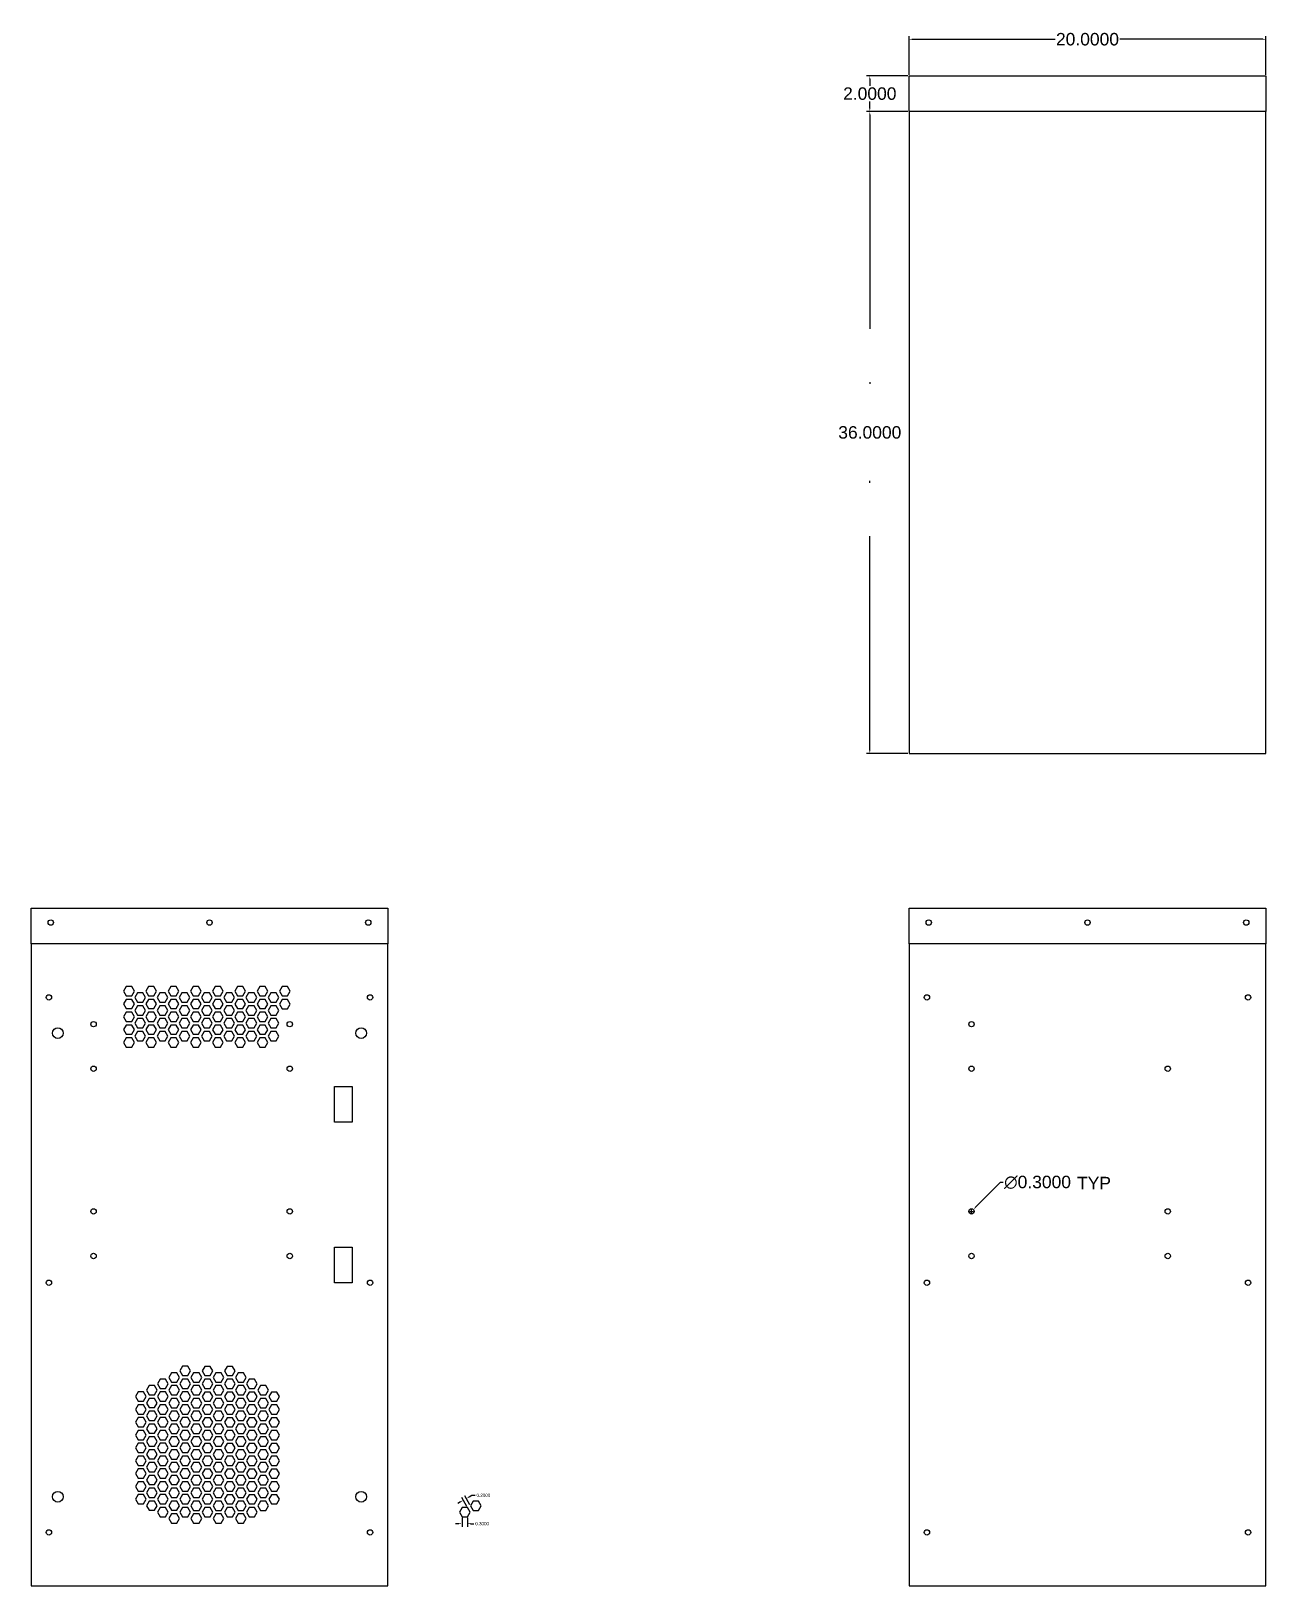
# Model space of a CAD drawing. Header units: millimetres. Extents: x 6 to 140, y 5 to 92.
# Drawn here: x 5.7 to 74.9, y 5.1 to 92.3 of the extents above; entities that cross this region are included whole.
import ezdxf

# ---------------------------------------------------------------- set-up
doc = ezdxf.new("R2010")
doc.units = ezdxf.units.MM
doc.header["$MEASUREMENT"] = 0
doc.linetypes.add('ACAD_ISO10W100', pattern=[18, 12, -3, 0, -3])
doc.layers.add('dim', color=3, linetype='ACAD_ISO10W100')
doc.layers.add('schita', color=2, linetype='Continuous')
doc.styles.get("Standard").update_dxf_attribs({"font": 'arial.ttf'})
doc.dimstyles.get("Standard").update_dxf_attribs({"dimtxt": 0.18, "dimasz": 0.18, "dimexe": 0.18, "dimexo": 0.0625, "dimgap": 0.09, "dimtad": 0, "dimtih": 1, "dimtoh": 1, "dimdec": 4, "dimzin": 0, "dimdsep": 46, "dimtxsty": 'Standard', "dimcen": 0.09, "dimadec": 0, "dimazin": 0, "dimtfac": 1, "dimtdec": 4, "dimtofl": 0, "dimtmove": 0, "dimatfit": 3, "dimfxl": 1, "dimtolj": 1, "dimtzin": 0, "dimarcsym": 0})

# ---------------------------------------------------------------- blocks, each defined once
blk = doc.blocks.new('*D1')
at = {"layer": 'Defpoints', "color": 0, "transparency": 16777216}
for p in [(29.889, 8.979), (30.189, 8.979), (30.189, 8.595)]:
    blk.add_point(p, dxfattribs=at)
at = {"layer": 'dim', "color": 0, "lineweight": -2, "transparency": 16777216}
for p, q in [((29.889, 8.917), (29.889, 8.415)), ((30.189, 8.917), (30.189, 8.415)), ((29.709, 8.595), (29.529, 8.595)), ((30.369, 8.595), (30.549, 8.595))]:
    blk.add_line(p, q, dxfattribs=at)
at = {"layer": 'dim', "color": 0, "transparency": 16777216}
for points in [[(29.709, 8.625), (29.709, 8.565), (29.889, 8.595)], [(30.369, 8.625), (30.369, 8.565), (30.189, 8.595)]]:
    blk.add_solid(points, dxfattribs=at)
at = {"layer": 'dim', "color": 0, "transparency": 16777216, "insert": (31.013, 8.595), "char_height": 0.18, "attachment_point": 5}
blk.add_mtext('\\A1;0.3000', dxfattribs=at)
blk = doc.blocks.new('*D2')
at = {"layer": 'Defpoints', "color": 0, "transparency": 16777216}
for p in [(30.129, 10.005), (30.363, 9.598), (30.189, 9.499)]:
    blk.add_point(p, dxfattribs=at)
at = {"layer": 'dim', "color": 0, "lineweight": -2, "transparency": 16777216}
for p, q in [((29.8, 9.816), (29.644, 9.727)), ((30.158, 9.553), (29.866, 10.062)), ((30.332, 9.653), (30.04, 10.161)), ((30.286, 10.095), (30.442, 10.184)), ((30.442, 10.184), (30.622, 10.184))]:
    blk.add_line(p, q, dxfattribs=at)
at = {"layer": 'dim', "color": 0, "transparency": 16777216}
for points in [[(29.785, 9.842), (29.815, 9.79), (29.956, 9.906)], [(30.271, 10.121), (30.3, 10.069), (30.129, 10.005)]]:
    blk.add_solid(points, dxfattribs=at)
at = {"layer": 'dim', "color": 0, "transparency": 16777216, "insert": (31.085, 10.184), "char_height": 0.18, "attachment_point": 5}
blk.add_mtext('\\A1;0.2000', dxfattribs=at)
blk = doc.blocks.new('*D3')
at = {"layer": 'Defpoints', "color": 0, "transparency": 16777216}
for p in [(54.945, 89.786), (52.742, 87.786), (54.945, 87.786)]:
    blk.add_point(p, dxfattribs=at)
at = {"layer": 'dim', "color": 0, "lineweight": -2, "transparency": 16777216}
for p, q in [((54.882, 89.786), (52.562, 89.786)), ((52.742, 89.606), (52.742, 89.233)), ((52.742, 87.966), (52.742, 88.338)), ((54.882, 87.786), (52.562, 87.786))]:
    blk.add_line(p, q, dxfattribs=at)
at = {"layer": 'dim', "color": 0, "transparency": 16777216}
for points in [[(52.712, 89.606), (52.772, 89.606), (52.742, 89.786)], [(52.712, 87.966), (52.772, 87.966), (52.742, 87.786)]]:
    blk.add_solid(points, dxfattribs=at)
at = {"layer": 'dim', "color": 0, "transparency": 16777216, "insert": (52.742, 88.786), "char_height": 0.7, "attachment_point": 5}
blk.add_mtext('\\A1;2.0000', dxfattribs=at)
blk = doc.blocks.new('*D4')
at = {"layer": 'Defpoints', "color": 0, "transparency": 16777216}
for p in [(54.945, 87.786), (52.742, 51.786), (54.945, 51.786)]:
    blk.add_point(p, dxfattribs=at)
at = {"layer": 'dim', "color": 0, "lineweight": -2, "transparency": 16777216}
for p, q in [((54.882, 87.786), (52.562, 87.786)), ((52.742, 87.606), (52.742, 70.233)), ((52.742, 51.966), (52.742, 69.338)), ((54.882, 51.786), (52.562, 51.786))]:
    blk.add_line(p, q, dxfattribs=at)
at = {"layer": 'dim', "color": 0, "transparency": 16777216}
for points in [[(52.712, 87.606), (52.772, 87.606), (52.742, 87.786)], [(52.712, 51.966), (52.772, 51.966), (52.742, 51.786)]]:
    blk.add_solid(points, dxfattribs=at)
at = {"layer": 'dim', "color": 0, "transparency": 16777216, "insert": (52.742, 69.786), "char_height": 0.7, "attachment_point": 5}
blk.add_mtext('\\A1;36.0000', dxfattribs=at)
blk = doc.blocks.new('*D5')
at = {"layer": 'Defpoints', "color": 0, "transparency": 16777216}
for p in [(74.945, 91.836), (54.945, 89.786), (74.945, 89.786)]:
    blk.add_point(p, dxfattribs=at)
at = {"layer": 'dim', "color": 0, "lineweight": -2, "transparency": 16777216}
for p, q in [((54.945, 89.848), (54.945, 92.016)), ((55.125, 91.836), (63.125, 91.836)), ((74.765, 91.836), (66.765, 91.836)), ((74.945, 89.848), (74.945, 92.016))]:
    blk.add_line(p, q, dxfattribs=at)
at = {"layer": 'dim', "color": 0, "transparency": 16777216}
for points in [[(55.125, 91.866), (55.125, 91.806), (54.945, 91.836)], [(74.765, 91.866), (74.765, 91.806), (74.945, 91.836)]]:
    blk.add_solid(points, dxfattribs=at)
at = {"layer": 'dim', "color": 0, "transparency": 16777216, "insert": (64.945, 91.836), "char_height": 0.7, "attachment_point": 5}
blk.add_mtext('\\A1;20.0000', dxfattribs=at)
blk = doc.blocks.new('*D6')
at = {"layer": 'Defpoints', "color": 0, "transparency": 16777216}
for p in [(58.55, 26.212), (58.34, 25.998)]:
    blk.add_point(p, dxfattribs=at)
at = {"layer": 'dim', "color": 0, "lineweight": -2, "transparency": 16777216}
for p, q in [((60.043, 27.735), (58.676, 26.341)), ((60.223, 27.735), (60.043, 27.735)), ((58.445, 26.015), (58.445, 26.195)), ((58.355, 26.105), (58.535, 26.105))]:
    blk.add_line(p, q, dxfattribs=at)
at = {"layer": 'dim', "color": 0, "transparency": 16777216}
blk.add_solid([(58.654, 26.362), (58.697, 26.32), (58.55, 26.212)], dxfattribs=at)
at = {"layer": 'dim', "color": 0, "transparency": 16777216, "insert": (62.146, 27.735), "char_height": 0.7, "attachment_point": 5}
blk.add_mtext('\\A1;∅0.3000', dxfattribs=at)

msp = doc.modelspace()

# ---------------------------------------------------------------- linework, layer by layer
at = {"layer": 'schita'}
for points in [[(54.94485, 87.78552), (54.94485, 89.78552), (74.94485, 89.78552), (74.94485, 87.78552)], [(54.94485, 51.78552), (74.94485, 51.78552), (74.94485, 87.78552), (54.94485, 87.78552)], [(5.73214, 41.10489), (5.73214, 43.10489), (25.73214, 43.10489), (25.73214, 41.10489)], [(54.94485, 41.10489), (54.94485, 43.10489), (74.94485, 43.10489), (74.94485, 41.10489)], [(5.73214, 5.10489), (25.73214, 5.10489), (25.73214, 41.10489), (5.73214, 41.10489)], [(54.94485, 5.10489), (74.94485, 5.10489), (74.94485, 41.10489), (54.94485, 41.10489)], [(11.06875, 38.19821), (11.36875, 38.19821), (11.51875, 38.45802), (11.36875, 38.71783), (11.06875, 38.71783), (10.91875, 38.45802)], [(12.31546, 38.19775), (12.61546, 38.19775), (12.76546, 38.45756), (12.61546, 38.71736), (12.31546, 38.71736), (12.16546, 38.45756)], [(13.56218, 38.19728), (13.86218, 38.19728), (14.01218, 38.45709), (13.86218, 38.7169), (13.56218, 38.7169), (13.41218, 38.45709)], [(14.80889, 38.19682), (15.10889, 38.19682), (15.25889, 38.45662), (15.10889, 38.71643), (14.80889, 38.71643), (14.65889, 38.45662)], [(16.0556, 38.19635), (16.3556, 38.19635), (16.5056, 38.45616), (16.3556, 38.71596), (16.0556, 38.71596), (15.9056, 38.45616)], [(17.30231, 38.19588), (17.60231, 38.19588), (17.75231, 38.45569), (17.60231, 38.7155), (17.30231, 38.7155), (17.15231, 38.45569)], [(18.54903, 38.19542), (18.84903, 38.19542), (18.99903, 38.45522), (18.84903, 38.71503), (18.54903, 38.71503), (18.39903, 38.45522)], [(19.79601, 38.19442), (20.09601, 38.19442), (20.24601, 38.45422), (20.09601, 38.71403), (19.79601, 38.71403), (19.64601, 38.45422)], [(11.06875, 37.4786), (11.36875, 37.4786), (11.51875, 37.73841), (11.36875, 37.99821), (11.06875, 37.99821), (10.91875, 37.73841)], [(11.69224, 37.83791), (11.99224, 37.83791), (12.14224, 38.09771), (11.99224, 38.35752), (11.69224, 38.35752), (11.54224, 38.09771)], [(11.69224, 37.11829), (11.99224, 37.11829), (12.14224, 37.3781), (11.99224, 37.63791), (11.69224, 37.63791), (11.54224, 37.3781)], [(12.31546, 37.47813), (12.61546, 37.47813), (12.76546, 37.73794), (12.61546, 37.99775), (12.31546, 37.99775), (12.16546, 37.73794)], [(12.93895, 37.83744), (13.23895, 37.83744), (13.38895, 38.09725), (13.23895, 38.35706), (12.93895, 38.35706), (12.78895, 38.09725)], [(12.93895, 37.11783), (13.23895, 37.11783), (13.38895, 37.37763), (13.23895, 37.63744), (12.93895, 37.63744), (12.78895, 37.37763)], [(13.56218, 37.47767), (13.86218, 37.47767), (14.01218, 37.73747), (13.86218, 37.99728), (13.56218, 37.99728), (13.41218, 37.73747)], [(14.18567, 37.83697), (14.48567, 37.83697), (14.63567, 38.09678), (14.48567, 38.35659), (14.18567, 38.35659), (14.03567, 38.09678)], [(14.18567, 37.11736), (14.48567, 37.11736), (14.63567, 37.37717), (14.48567, 37.63697), (14.18567, 37.63697), (14.03567, 37.37717)], [(14.80889, 37.4772), (15.10889, 37.4772), (15.25889, 37.73701), (15.10889, 37.99682), (14.80889, 37.99682), (14.65889, 37.73701)], [(15.43238, 37.83651), (15.73238, 37.83651), (15.88238, 38.09632), (15.73238, 38.35612), (15.43238, 38.35612), (15.28238, 38.09632)], [(15.43238, 37.11689), (15.73238, 37.11689), (15.88238, 37.3767), (15.73238, 37.63651), (15.43238, 37.63651), (15.28238, 37.3767)], [(16.0556, 37.47673), (16.3556, 37.47673), (16.5056, 37.73654), (16.3556, 37.99635), (16.0556, 37.99635), (15.9056, 37.73654)], [(16.67909, 37.83604), (16.97909, 37.83604), (17.12909, 38.09585), (16.97909, 38.35566), (16.67909, 38.35566), (16.52909, 38.09585)], [(16.67909, 37.11643), (16.97909, 37.11643), (17.12909, 37.37623), (16.97909, 37.63604), (16.67909, 37.63604), (16.52909, 37.37623)], [(17.30231, 37.47627), (17.60231, 37.47627), (17.75231, 37.73607), (17.60231, 37.99588), (17.30231, 37.99588), (17.15231, 37.73607)], [(17.9258, 37.83558), (18.2258, 37.83558), (18.3758, 38.09538), (18.2258, 38.35519), (17.9258, 38.35519), (17.7758, 38.09538)], [(17.9258, 37.11596), (18.2258, 37.11596), (18.3758, 37.37577), (18.2258, 37.63558), (17.9258, 37.63558), (17.7758, 37.37577)], [(18.54903, 37.4758), (18.84903, 37.4758), (18.99903, 37.73561), (18.84903, 37.99542), (18.54903, 37.99542), (18.39903, 37.73561)], [(19.17252, 37.83511), (19.47252, 37.83511), (19.62252, 38.09492), (19.47252, 38.35472), (19.17252, 38.35472), (19.02252, 38.09492)], [(19.17252, 37.11549), (19.47252, 37.11549), (19.62252, 37.3753), (19.47252, 37.63511), (19.17252, 37.63511), (19.02252, 37.3753)], [(19.79601, 37.4748), (20.09601, 37.4748), (20.24601, 37.73461), (20.09601, 37.99442), (19.79601, 37.99442), (19.64601, 37.73461)], [(11.06875, 36.75898), (11.36875, 36.75898), (11.51875, 37.01879), (11.36875, 37.2786), (11.06875, 37.2786), (10.91875, 37.01879)], [(11.69224, 36.39868), (11.99224, 36.39868), (12.14224, 36.65848), (11.99224, 36.91829), (11.69224, 36.91829), (11.54224, 36.65848)], [(12.31546, 36.75852), (12.61546, 36.75852), (12.76546, 37.01832), (12.61546, 37.27813), (12.31546, 37.27813), (12.16546, 37.01832)], [(12.93895, 36.39821), (13.23895, 36.39821), (13.38895, 36.65802), (13.23895, 36.91783), (12.93895, 36.91783), (12.78895, 36.65802)], [(13.56218, 36.75805), (13.86218, 36.75805), (14.01218, 37.01786), (13.86218, 37.27767), (13.56218, 37.27767), (13.41218, 37.01786)], [(14.18567, 36.39774), (14.48567, 36.39774), (14.63567, 36.65755), (14.48567, 36.91736), (14.18567, 36.91736), (14.03567, 36.65755)], [(14.80889, 36.75758), (15.10889, 36.75758), (15.25889, 37.01739), (15.10889, 37.2772), (14.80889, 37.2772), (14.65889, 37.01739)], [(15.43238, 36.39728), (15.73238, 36.39728), (15.88238, 36.65709), (15.73238, 36.91689), (15.43238, 36.91689), (15.28238, 36.65709)], [(16.0556, 36.75712), (16.3556, 36.75712), (16.5056, 37.01693), (16.3556, 37.27673), (16.0556, 37.27673), (15.9056, 37.01693)], [(16.67909, 36.39681), (16.97909, 36.39681), (17.12909, 36.65662), (16.97909, 36.91643), (16.67909, 36.91643), (16.52909, 36.65662)], [(17.30231, 36.75665), (17.60231, 36.75665), (17.75231, 37.01646), (17.60231, 37.27627), (17.30231, 37.27627), (17.15231, 37.01646)], [(17.9258, 36.39634), (18.2258, 36.39634), (18.3758, 36.65615), (18.2258, 36.91596), (17.9258, 36.91596), (17.7758, 36.65615)], [(18.54903, 36.75619), (18.84903, 36.75619), (18.99903, 37.01599), (18.84903, 37.2758), (18.54903, 37.2758), (18.39903, 37.01599)], [(19.17252, 36.39588), (19.47252, 36.39588), (19.62252, 36.65569), (19.47252, 36.91549), (19.17252, 36.91549), (19.02252, 36.65569)], [(11.06875, 36.03937), (11.36875, 36.03937), (11.51875, 36.29918), (11.36875, 36.55898), (11.06875, 36.55898), (10.91875, 36.29918)], [(11.06875, 35.31975), (11.36875, 35.31975), (11.51875, 35.57956), (11.36875, 35.83937), (11.06875, 35.83937), (10.91875, 35.57956)], [(11.69224, 35.67906), (11.99224, 35.67906), (12.14224, 35.93887), (11.99224, 36.19868), (11.69224, 36.19868), (11.54224, 35.93887)], [(12.31546, 36.0389), (12.61546, 36.0389), (12.76546, 36.29871), (12.61546, 36.55852), (12.31546, 36.55852), (12.16546, 36.29871)], [(12.31546, 35.31929), (12.61546, 35.31929), (12.76546, 35.57909), (12.61546, 35.8389), (12.31546, 35.8389), (12.16546, 35.57909)], [(12.93895, 35.67859), (13.23895, 35.67859), (13.38895, 35.9384), (13.23895, 36.19821), (12.93895, 36.19821), (12.78895, 35.9384)], [(13.56218, 36.03844), (13.86218, 36.03844), (14.01218, 36.29824), (13.86218, 36.55805), (13.56218, 36.55805), (13.41218, 36.29824)], [(13.56218, 35.31882), (13.86218, 35.31882), (14.01218, 35.57863), (13.86218, 35.83844), (13.56218, 35.83844), (13.41218, 35.57863)], [(14.18567, 35.67813), (14.48567, 35.67813), (14.63567, 35.93794), (14.48567, 36.19774), (14.18567, 36.19774), (14.03567, 35.93794)], [(14.80889, 36.03797), (15.10889, 36.03797), (15.25889, 36.29778), (15.10889, 36.55758), (14.80889, 36.55758), (14.65889, 36.29778)], [(14.80889, 35.31835), (15.10889, 35.31835), (15.25889, 35.57816), (15.10889, 35.83797), (14.80889, 35.83797), (14.65889, 35.57816)], [(15.43238, 35.67766), (15.73238, 35.67766), (15.88238, 35.93747), (15.73238, 36.19728), (15.43238, 36.19728), (15.28238, 35.93747)], [(16.0556, 36.0375), (16.3556, 36.0375), (16.5056, 36.29731), (16.3556, 36.55712), (16.0556, 36.55712), (15.9056, 36.29731)], [(16.0556, 35.31789), (16.3556, 35.31789), (16.5056, 35.5777), (16.3556, 35.8375), (16.0556, 35.8375), (15.9056, 35.5777)], [(16.67909, 35.6772), (16.97909, 35.6772), (17.12909, 35.937), (16.97909, 36.19681), (16.67909, 36.19681), (16.52909, 35.937)], [(17.30231, 36.03704), (17.60231, 36.03704), (17.75231, 36.29684), (17.60231, 36.55665), (17.30231, 36.55665), (17.15231, 36.29684)], [(17.30231, 35.31742), (17.60231, 35.31742), (17.75231, 35.57723), (17.60231, 35.83704), (17.30231, 35.83704), (17.15231, 35.57723)], [(17.9258, 35.67673), (18.2258, 35.67673), (18.3758, 35.93654), (18.2258, 36.19634), (17.9258, 36.19634), (17.7758, 35.93654)], [(18.54903, 36.03657), (18.84903, 36.03657), (18.99903, 36.29638), (18.84903, 36.55619), (18.54903, 36.55619), (18.39903, 36.29638)], [(18.54903, 35.31696), (18.84903, 35.31696), (18.99903, 35.57676), (18.84903, 35.83657), (18.54903, 35.83657), (18.39903, 35.57676)], [(19.17252, 35.67626), (19.47252, 35.67626), (19.62252, 35.93607), (19.47252, 36.19588), (19.17252, 36.19588), (19.02252, 35.93607)], [(23.73214, 33.10489), (23.73214, 31.10489), (22.73214, 31.10489), (22.73214, 33.10489)], [(23.73214, 24.10489), (23.73214, 22.10489), (22.73214, 22.10489), (22.73214, 24.10489)], [(12.97294, 16.17915), (13.27294, 16.17915), (13.42294, 16.43895), (13.27294, 16.69876), (12.97294, 16.69876), (12.82294, 16.43895)], [(13.59617, 16.53899), (13.89617, 16.53899), (14.04617, 16.79879), (13.89617, 17.0586), (13.59617, 17.0586), (13.44617, 16.79879)], [(14.21966, 16.89829), (14.51966, 16.89829), (14.66966, 17.1581), (14.51966, 17.41791), (14.21966, 17.41791), (14.06966, 17.1581)], [(14.21966, 16.17868), (14.51966, 16.17868), (14.66966, 16.43849), (14.51966, 16.69829), (14.21966, 16.69829), (14.06966, 16.43849)], [(14.84288, 16.53852), (15.14288, 16.53852), (15.29288, 16.79833), (15.14288, 17.05814), (14.84288, 17.05814), (14.69288, 16.79833)], [(15.46637, 16.89783), (15.76637, 16.89783), (15.91637, 17.15764), (15.76637, 17.41744), (15.46637, 17.41744), (15.31637, 17.15764)], [(15.46637, 16.17821), (15.76637, 16.17821), (15.91637, 16.43802), (15.76637, 16.69783), (15.46637, 16.69783), (15.31637, 16.43802)], [(16.08959, 16.53805), (16.38959, 16.53805), (16.53959, 16.79786), (16.38959, 17.05767), (16.08959, 17.05767), (15.93959, 16.79786)], [(16.71308, 16.89736), (17.01308, 16.89736), (17.16308, 17.15717), (17.01308, 17.41698), (16.71308, 17.41698), (16.56308, 17.15717)], [(16.71308, 16.17775), (17.01308, 16.17775), (17.16308, 16.43755), (17.01308, 16.69736), (16.71308, 16.69736), (16.56308, 16.43755)], [(17.3363, 16.53759), (17.6363, 16.53759), (17.7863, 16.7974), (17.6363, 17.0572), (17.3363, 17.0572), (17.1863, 16.7974)], [(17.95979, 16.17728), (18.25979, 16.17728), (18.40979, 16.43709), (18.25979, 16.6969), (17.95979, 16.6969), (17.80979, 16.43709)], [(11.72596, 15.46053), (12.02596, 15.46053), (12.17596, 15.72034), (12.02596, 15.98014), (11.72596, 15.98014), (11.57596, 15.72034)], [(12.34945, 15.81984), (12.64945, 15.81984), (12.79945, 16.07965), (12.64945, 16.33945), (12.34945, 16.33945), (12.19945, 16.07965)], [(12.97294, 15.45953), (13.27294, 15.45953), (13.42294, 15.71934), (13.27294, 15.97915), (12.97294, 15.97915), (12.82294, 15.71934)], [(13.59617, 15.81937), (13.89617, 15.81937), (14.04617, 16.07918), (13.89617, 16.33899), (13.59617, 16.33899), (13.44617, 16.07918)], [(14.21966, 15.45906), (14.51966, 15.45906), (14.66966, 15.71887), (14.51966, 15.97868), (14.21966, 15.97868), (14.06966, 15.71887)], [(14.84288, 15.81891), (15.14288, 15.81891), (15.29288, 16.07871), (15.14288, 16.33852), (14.84288, 16.33852), (14.69288, 16.07871)], [(15.46637, 15.4586), (15.76637, 15.4586), (15.91637, 15.71841), (15.76637, 15.97821), (15.46637, 15.97821), (15.31637, 15.71841)], [(16.08959, 15.81844), (16.38959, 15.81844), (16.53959, 16.07825), (16.38959, 16.33805), (16.08959, 16.33805), (15.93959, 16.07825)], [(16.71308, 15.45813), (17.01308, 15.45813), (17.16308, 15.71794), (17.01308, 15.97775), (16.71308, 15.97775), (16.56308, 15.71794)], [(17.3363, 15.81797), (17.6363, 15.81797), (17.7863, 16.07778), (17.6363, 16.33759), (17.3363, 16.33759), (17.1863, 16.07778)], [(17.95979, 15.45767), (18.25979, 15.45767), (18.40979, 15.71747), (18.25979, 15.97728), (17.95979, 15.97728), (17.80979, 15.71747)], [(18.58302, 15.81751), (18.88302, 15.81751), (19.03302, 16.07731), (18.88302, 16.33712), (18.58302, 16.33712), (18.43302, 16.07731)], [(19.20651, 15.4572), (19.50651, 15.4572), (19.65651, 15.71701), (19.50651, 15.97681), (19.20651, 15.97681), (19.05651, 15.71701)], [(11.72596, 14.74091), (12.02596, 14.74091), (12.17596, 15.00072), (12.02596, 15.26053), (11.72596, 15.26053), (11.57596, 15.00072)], [(12.34945, 15.10022), (12.64945, 15.10022), (12.79945, 15.36003), (12.64945, 15.61984), (12.34945, 15.61984), (12.19945, 15.36003)], [(12.34945, 14.38061), (12.64945, 14.38061), (12.79945, 14.64041), (12.64945, 14.90022), (12.34945, 14.90022), (12.19945, 14.64041)], [(12.97294, 14.73992), (13.27294, 14.73992), (13.42294, 14.99972), (13.27294, 15.25953), (12.97294, 15.25953), (12.82294, 14.99972)], [(13.59617, 15.09976), (13.89617, 15.09976), (14.04617, 15.35956), (13.89617, 15.61937), (13.59617, 15.61937), (13.44617, 15.35956)], [(13.59617, 14.38014), (13.89617, 14.38014), (14.04617, 14.63995), (13.89617, 14.89976), (13.59617, 14.89976), (13.44617, 14.63995)], [(14.21966, 14.73945), (14.51966, 14.73945), (14.66966, 14.99926), (14.51966, 15.25906), (14.21966, 15.25906), (14.06966, 14.99926)], [(14.84288, 15.09929), (15.14288, 15.09929), (15.29288, 15.3591), (15.14288, 15.61891), (14.84288, 15.61891), (14.69288, 15.3591)], [(14.84288, 14.37967), (15.14288, 14.37967), (15.29288, 14.63948), (15.14288, 14.89929), (14.84288, 14.89929), (14.69288, 14.63948)], [(15.46637, 14.73898), (15.76637, 14.73898), (15.91637, 14.99879), (15.76637, 15.2586), (15.46637, 15.2586), (15.31637, 14.99879)], [(16.08959, 15.09882), (16.38959, 15.09882), (16.53959, 15.35863), (16.38959, 15.61844), (16.08959, 15.61844), (15.93959, 15.35863)], [(16.08959, 14.37921), (16.38959, 14.37921), (16.53959, 14.63902), (16.38959, 14.89882), (16.08959, 14.89882), (15.93959, 14.63902)], [(16.71308, 14.73852), (17.01308, 14.73852), (17.16308, 14.99832), (17.01308, 15.25813), (16.71308, 15.25813), (16.56308, 14.99832)], [(17.3363, 15.09836), (17.6363, 15.09836), (17.7863, 15.35816), (17.6363, 15.61797), (17.3363, 15.61797), (17.1863, 15.35816)], [(17.3363, 14.37874), (17.6363, 14.37874), (17.7863, 14.63855), (17.6363, 14.89836), (17.3363, 14.89836), (17.1863, 14.63855)], [(17.95979, 14.73805), (18.25979, 14.73805), (18.40979, 14.99786), (18.25979, 15.25767), (17.95979, 15.25767), (17.80979, 14.99786)], [(18.58302, 15.09789), (18.88302, 15.09789), (19.03302, 15.3577), (18.88302, 15.61751), (18.58302, 15.61751), (18.43302, 15.3577)], [(18.58302, 14.37828), (18.88302, 14.37828), (19.03302, 14.63808), (18.88302, 14.89789), (18.58302, 14.89789), (18.43302, 14.63808)], [(19.20651, 14.73758), (19.50651, 14.73758), (19.65651, 14.99739), (19.50651, 15.2572), (19.20651, 15.2572), (19.05651, 14.99739)], [(11.72596, 14.0213), (12.02596, 14.0213), (12.17596, 14.28111), (12.02596, 14.54091), (11.72596, 14.54091), (11.57596, 14.28111)], [(12.34945, 13.66099), (12.64945, 13.66099), (12.79945, 13.9208), (12.64945, 14.18061), (12.34945, 14.18061), (12.19945, 13.9208)], [(12.97294, 14.0203), (13.27294, 14.0203), (13.42294, 14.28011), (13.27294, 14.53992), (12.97294, 14.53992), (12.82294, 14.28011)], [(13.59617, 13.66053), (13.89617, 13.66053), (14.04617, 13.92033), (13.89617, 14.18014), (13.59617, 14.18014), (13.44617, 13.92033)], [(14.21966, 14.01983), (14.51966, 14.01983), (14.66966, 14.27964), (14.51966, 14.53945), (14.21966, 14.53945), (14.06966, 14.27964)], [(14.84288, 13.66006), (15.14288, 13.66006), (15.29288, 13.91987), (15.14288, 14.17967), (14.84288, 14.17967), (14.69288, 13.91987)], [(15.46637, 14.01937), (15.76637, 14.01937), (15.91637, 14.27918), (15.76637, 14.53898), (15.46637, 14.53898), (15.31637, 14.27918)], [(16.08959, 13.65959), (16.38959, 13.65959), (16.53959, 13.9194), (16.38959, 14.17921), (16.08959, 14.17921), (15.93959, 13.9194)], [(16.71308, 14.0189), (17.01308, 14.0189), (17.16308, 14.27871), (17.01308, 14.53852), (16.71308, 14.53852), (16.56308, 14.27871)], [(17.3363, 13.65913), (17.6363, 13.65913), (17.7863, 13.91893), (17.6363, 14.17874), (17.3363, 14.17874), (17.1863, 13.91893)], [(17.95979, 14.01843), (18.25979, 14.01843), (18.40979, 14.27824), (18.25979, 14.53805), (17.95979, 14.53805), (17.80979, 14.27824)], [(18.58302, 13.65866), (18.88302, 13.65866), (19.03302, 13.91847), (18.88302, 14.17828), (18.58302, 14.17828), (18.43302, 13.91847)], [(19.20651, 14.01797), (19.50651, 14.01797), (19.65651, 14.27778), (19.50651, 14.53758), (19.20651, 14.53758), (19.05651, 14.27778)], [(11.72596, 13.30168), (12.02596, 13.30168), (12.17596, 13.56149), (12.02596, 13.8213), (11.72596, 13.8213), (11.57596, 13.56149)], [(11.72596, 12.58207), (12.02596, 12.58207), (12.17596, 12.84188), (12.02596, 13.10168), (11.72596, 13.10168), (11.57596, 12.84188)], [(12.34945, 12.94138), (12.64945, 12.94138), (12.79945, 13.20118), (12.64945, 13.46099), (12.34945, 13.46099), (12.19945, 13.20118)], [(12.97294, 13.30068), (13.27294, 13.30068), (13.42294, 13.56049), (13.27294, 13.8203), (12.97294, 13.8203), (12.82294, 13.56049)], [(12.97294, 12.58107), (13.27294, 12.58107), (13.42294, 12.84088), (13.27294, 13.10068), (12.97294, 13.10068), (12.82294, 12.84088)], [(13.59617, 12.94091), (13.89617, 12.94091), (14.04617, 13.20072), (13.89617, 13.46053), (13.59617, 13.46053), (13.44617, 13.20072)], [(14.21966, 13.30022), (14.51966, 13.30022), (14.66966, 13.56003), (14.51966, 13.81983), (14.21966, 13.81983), (14.06966, 13.56003)], [(14.21966, 12.5806), (14.51966, 12.5806), (14.66966, 12.84041), (14.51966, 13.10022), (14.21966, 13.10022), (14.06966, 12.84041)], [(14.84288, 12.94044), (15.14288, 12.94044), (15.29288, 13.20025), (15.14288, 13.46006), (14.84288, 13.46006), (14.69288, 13.20025)], [(15.46637, 13.29975), (15.76637, 13.29975), (15.91637, 13.55956), (15.76637, 13.81937), (15.46637, 13.81937), (15.31637, 13.55956)], [(15.46637, 12.58014), (15.76637, 12.58014), (15.91637, 12.83994), (15.76637, 13.09975), (15.46637, 13.09975), (15.31637, 12.83994)], [(16.08959, 12.93998), (16.38959, 12.93998), (16.53959, 13.19979), (16.38959, 13.45959), (16.08959, 13.45959), (15.93959, 13.19979)], [(16.71308, 13.29929), (17.01308, 13.29929), (17.16308, 13.55909), (17.01308, 13.8189), (16.71308, 13.8189), (16.56308, 13.55909)], [(16.71308, 12.57967), (17.01308, 12.57967), (17.16308, 12.83948), (17.01308, 13.09929), (16.71308, 13.09929), (16.56308, 12.83948)], [(17.3363, 12.93951), (17.6363, 12.93951), (17.7863, 13.19932), (17.6363, 13.45913), (17.3363, 13.45913), (17.1863, 13.19932)], [(17.95979, 13.29882), (18.25979, 13.29882), (18.40979, 13.55863), (18.25979, 13.81843), (17.95979, 13.81843), (17.80979, 13.55863)], [(17.95979, 12.5792), (18.25979, 12.5792), (18.40979, 12.83901), (18.25979, 13.09882), (17.95979, 13.09882), (17.80979, 12.83901)], [(18.58302, 12.93905), (18.88302, 12.93905), (19.03302, 13.19885), (18.88302, 13.45866), (18.58302, 13.45866), (18.43302, 13.19885)], [(19.20651, 13.29835), (19.50651, 13.29835), (19.65651, 13.55816), (19.50651, 13.81797), (19.20651, 13.81797), (19.05651, 13.55816)], [(19.20651, 12.57874), (19.50651, 12.57874), (19.65651, 12.83855), (19.50651, 13.09835), (19.20651, 13.09835), (19.05651, 12.83855)], [(11.72596, 11.86245), (12.02596, 11.86245), (12.17596, 12.12226), (12.02596, 12.38207), (11.72596, 12.38207), (11.57596, 12.12226)], [(12.34945, 12.22176), (12.64945, 12.22176), (12.79945, 12.48157), (12.64945, 12.74138), (12.34945, 12.74138), (12.19945, 12.48157)], [(12.97294, 11.86145), (13.27294, 11.86145), (13.42294, 12.12126), (13.27294, 12.38107), (12.97294, 12.38107), (12.82294, 12.12126)], [(13.59617, 12.2213), (13.89617, 12.2213), (14.04617, 12.4811), (13.89617, 12.74091), (13.59617, 12.74091), (13.44617, 12.4811)], [(14.21966, 11.86099), (14.51966, 11.86099), (14.66966, 12.1208), (14.51966, 12.3806), (14.21966, 12.3806), (14.06966, 12.1208)], [(14.84288, 12.22083), (15.14288, 12.22083), (15.29288, 12.48064), (15.14288, 12.74044), (14.84288, 12.74044), (14.69288, 12.48064)], [(15.46637, 11.86052), (15.76637, 11.86052), (15.91637, 12.12033), (15.76637, 12.38014), (15.46637, 12.38014), (15.31637, 12.12033)], [(16.08959, 12.22036), (16.38959, 12.22036), (16.53959, 12.48017), (16.38959, 12.73998), (16.08959, 12.73998), (15.93959, 12.48017)], [(16.71308, 11.86006), (17.01308, 11.86006), (17.16308, 12.11986), (17.01308, 12.37967), (16.71308, 12.37967), (16.56308, 12.11986)], [(17.3363, 12.2199), (17.6363, 12.2199), (17.7863, 12.4797), (17.6363, 12.73951), (17.3363, 12.73951), (17.1863, 12.4797)], [(17.95979, 11.85959), (18.25979, 11.85959), (18.40979, 12.1194), (18.25979, 12.3792), (17.95979, 12.3792), (17.80979, 12.1194)], [(18.58302, 12.21943), (18.88302, 12.21943), (19.03302, 12.47924), (18.88302, 12.73905), (18.58302, 12.73905), (18.43302, 12.47924)], [(19.20651, 11.85912), (19.50651, 11.85912), (19.65651, 12.11893), (19.50651, 12.37874), (19.20651, 12.37874), (19.05651, 12.11893)], [(11.72596, 11.14284), (12.02596, 11.14284), (12.17596, 11.40265), (12.02596, 11.66245), (11.72596, 11.66245), (11.57596, 11.40265)], [(12.34945, 11.50215), (12.64945, 11.50215), (12.79945, 11.76195), (12.64945, 12.02176), (12.34945, 12.02176), (12.19945, 11.76195)], [(12.97294, 11.14184), (13.27294, 11.14184), (13.42294, 11.40165), (13.27294, 11.66145), (12.97294, 11.66145), (12.82294, 11.40165)], [(13.59617, 11.50168), (13.89617, 11.50168), (14.04617, 11.76149), (13.89617, 12.0213), (13.59617, 12.0213), (13.44617, 11.76149)], [(14.21966, 11.14137), (14.51966, 11.14137), (14.66966, 11.40118), (14.51966, 11.66099), (14.21966, 11.66099), (14.06966, 11.40118)], [(14.84288, 11.50121), (15.14288, 11.50121), (15.29288, 11.76102), (15.14288, 12.02083), (14.84288, 12.02083), (14.69288, 11.76102)], [(15.46637, 11.14091), (15.76637, 11.14091), (15.91637, 11.40071), (15.76637, 11.66052), (15.46637, 11.66052), (15.31637, 11.40071)], [(16.08959, 11.50075), (16.38959, 11.50075), (16.53959, 11.76055), (16.38959, 12.02036), (16.08959, 12.02036), (15.93959, 11.76055)], [(16.71308, 11.14044), (17.01308, 11.14044), (17.16308, 11.40025), (17.01308, 11.66006), (16.71308, 11.66006), (16.56308, 11.40025)], [(17.3363, 11.50028), (17.6363, 11.50028), (17.7863, 11.76009), (17.6363, 12.0199), (17.3363, 12.0199), (17.1863, 11.76009)], [(17.95979, 11.13997), (18.25979, 11.13997), (18.40979, 11.39978), (18.25979, 11.65959), (17.95979, 11.65959), (17.80979, 11.39978)], [(18.58302, 11.49981), (18.88302, 11.49981), (19.03302, 11.75962), (18.88302, 12.01943), (18.58302, 12.01943), (18.43302, 11.75962)], [(19.20651, 11.13951), (19.50651, 11.13951), (19.65651, 11.39932), (19.50651, 11.65912), (19.20651, 11.65912), (19.05651, 11.39932)], [(11.72596, 10.42322), (12.02596, 10.42322), (12.17596, 10.68303), (12.02596, 10.94284), (11.72596, 10.94284), (11.57596, 10.68303)], [(12.34945, 10.78253), (12.64945, 10.78253), (12.79945, 11.04234), (12.64945, 11.30215), (12.34945, 11.30215), (12.19945, 11.04234)], [(12.34945, 10.06292), (12.64945, 10.06292), (12.79945, 10.32272), (12.64945, 10.58253), (12.34945, 10.58253), (12.19945, 10.32272)], [(12.97294, 10.42222), (13.27294, 10.42222), (13.42294, 10.68203), (13.27294, 10.94184), (12.97294, 10.94184), (12.82294, 10.68203)], [(13.59617, 10.78206), (13.89617, 10.78206), (14.04617, 11.04187), (13.89617, 11.30168), (13.59617, 11.30168), (13.44617, 11.04187)], [(13.59617, 10.06245), (13.89617, 10.06245), (14.04617, 10.32226), (13.89617, 10.58206), (13.59617, 10.58206), (13.44617, 10.32226)], [(14.21966, 10.42176), (14.51966, 10.42176), (14.66966, 10.68157), (14.51966, 10.94137), (14.21966, 10.94137), (14.06966, 10.68157)], [(14.84288, 10.7816), (15.14288, 10.7816), (15.29288, 11.04141), (15.14288, 11.30121), (14.84288, 11.30121), (14.69288, 11.04141)], [(14.84288, 10.06198), (15.14288, 10.06198), (15.29288, 10.32179), (15.14288, 10.5816), (14.84288, 10.5816), (14.69288, 10.32179)], [(15.46637, 10.42129), (15.76637, 10.42129), (15.91637, 10.6811), (15.76637, 10.94091), (15.46637, 10.94091), (15.31637, 10.6811)], [(16.08959, 10.78113), (16.38959, 10.78113), (16.53959, 11.04094), (16.38959, 11.30075), (16.08959, 11.30075), (15.93959, 11.04094)], [(16.08959, 10.06152), (16.38959, 10.06152), (16.53959, 10.32132), (16.38959, 10.58113), (16.08959, 10.58113), (15.93959, 10.32132)], [(16.71308, 10.42082), (17.01308, 10.42082), (17.16308, 10.68063), (17.01308, 10.94044), (16.71308, 10.94044), (16.56308, 10.68063)], [(17.3363, 10.78067), (17.6363, 10.78067), (17.7863, 11.04047), (17.6363, 11.30028), (17.3363, 11.30028), (17.1863, 11.04047)], [(17.3363, 10.06105), (17.6363, 10.06105), (17.7863, 10.32086), (17.6363, 10.58067), (17.3363, 10.58067), (17.1863, 10.32086)], [(17.95979, 10.42036), (18.25979, 10.42036), (18.40979, 10.68017), (18.25979, 10.93997), (17.95979, 10.93997), (17.80979, 10.68017)], [(18.58302, 10.7802), (18.88302, 10.7802), (19.03302, 11.04001), (18.88302, 11.29981), (18.58302, 11.29981), (18.43302, 11.04001)], [(18.58302, 10.06058), (18.88302, 10.06058), (19.03302, 10.32039), (18.88302, 10.5802), (18.58302, 10.5802), (18.43302, 10.32039)], [(19.20651, 10.41989), (19.50651, 10.41989), (19.65651, 10.6797), (19.50651, 10.93951), (19.20651, 10.93951), (19.05651, 10.6797)], [(11.72596, 9.70361), (12.02596, 9.70361), (12.17596, 9.96342), (12.02596, 10.22322), (11.72596, 10.22322), (11.57596, 9.96342)], [(12.34945, 9.3433), (12.64945, 9.3433), (12.79945, 9.60311), (12.64945, 9.86292), (12.34945, 9.86292), (12.19945, 9.60311)], [(12.97294, 9.70261), (13.27294, 9.70261), (13.42294, 9.96242), (13.27294, 10.22222), (12.97294, 10.22222), (12.82294, 9.96242)], [(13.59617, 9.34283), (13.89617, 9.34283), (14.04617, 9.60264), (13.89617, 9.86245), (13.59617, 9.86245), (13.44617, 9.60264)], [(14.21966, 9.70214), (14.51966, 9.70214), (14.66966, 9.96195), (14.51966, 10.22176), (14.21966, 10.22176), (14.06966, 9.96195)], [(14.84288, 9.34237), (15.14288, 9.34237), (15.29288, 9.60218), (15.14288, 9.86198), (14.84288, 9.86198), (14.69288, 9.60218)], [(15.46637, 9.70168), (15.76637, 9.70168), (15.91637, 9.96148), (15.76637, 10.22129), (15.46637, 10.22129), (15.31637, 9.96148)], [(16.08959, 9.3419), (16.38959, 9.3419), (16.53959, 9.60171), (16.38959, 9.86152), (16.08959, 9.86152), (15.93959, 9.60171)], [(16.71308, 9.70121), (17.01308, 9.70121), (17.16308, 9.96102), (17.01308, 10.22082), (16.71308, 10.22082), (16.56308, 9.96102)], [(17.3363, 9.34144), (17.6363, 9.34144), (17.7863, 9.60124), (17.6363, 9.86105), (17.3363, 9.86105), (17.1863, 9.60124)], [(17.95979, 9.70074), (18.25979, 9.70074), (18.40979, 9.96055), (18.25979, 10.22036), (17.95979, 10.22036), (17.80979, 9.96055)], [(18.58302, 9.34097), (18.88302, 9.34097), (19.03302, 9.60078), (18.88302, 9.86058), (18.58302, 9.86058), (18.43302, 9.60078)], [(19.20624, 9.70081), (19.50624, 9.70081), (19.65624, 9.96062), (19.50624, 10.22043), (19.20624, 10.22043), (19.05624, 9.96062)], [(30.51268, 9.33855), (30.81268, 9.33855), (30.96268, 9.59836), (30.81268, 9.85817), (30.51268, 9.85817), (30.36268, 9.59836)], [(12.97294, 8.98299), (13.27294, 8.98299), (13.42294, 9.2428), (13.27294, 9.50261), (12.97294, 9.50261), (12.82294, 9.2428)], [(13.59617, 8.62322), (13.89617, 8.62322), (14.04617, 8.88303), (13.89617, 9.14283), (13.59617, 9.14283), (13.44617, 8.88303)], [(14.21966, 8.98253), (14.51966, 8.98253), (14.66966, 9.24233), (14.51966, 9.50214), (14.21966, 9.50214), (14.06966, 9.24233)], [(14.84288, 8.62275), (15.14288, 8.62275), (15.29288, 8.88256), (15.14288, 9.14237), (14.84288, 9.14237), (14.69288, 8.88256)], [(15.46637, 8.98206), (15.76637, 8.98206), (15.91637, 9.24187), (15.76637, 9.50168), (15.46637, 9.50168), (15.31637, 9.24187)], [(16.08959, 8.62229), (16.38959, 8.62229), (16.53959, 8.88209), (16.38959, 9.1419), (16.08959, 9.1419), (15.93959, 8.88209)], [(16.71308, 8.98159), (17.01308, 8.98159), (17.16308, 9.2414), (17.01308, 9.50121), (16.71308, 9.50121), (16.56308, 9.2414)], [(17.3363, 8.62182), (17.6363, 8.62182), (17.7863, 8.88163), (17.6363, 9.14144), (17.3363, 9.14144), (17.1863, 8.88163)], [(17.95979, 8.98113), (18.25979, 8.98113), (18.40979, 9.24094), (18.25979, 9.50074), (17.95979, 9.50074), (17.80979, 9.24094)], [(29.88919, 8.97925), (30.18919, 8.97925), (30.33919, 9.23905), (30.18919, 9.49886), (29.88919, 9.49886), (29.73919, 9.23905)]]:
    msp.add_lwpolyline(points, close=True, dxfattribs=at)
for centre, radius in [((6.83214, 42.30489), 0.15), ((15.73214, 42.30489), 0.15), ((24.63214, 42.30489), 0.15), ((56.04485, 42.30489), 0.15), ((64.94485, 42.30489), 0.15), ((73.84485, 42.30489), 0.15), ((6.73214, 38.10489), 0.15), ((24.73214, 38.10489), 0.15), ((55.94485, 38.10489), 0.15), ((73.94485, 38.10489), 0.15), ((9.23214, 36.60489), 0.15), ((20.23214, 36.60489), 0.15), ((58.44485, 36.60489), 0.15), ((7.23214, 36.10489), 0.3), ((24.23214, 36.10489), 0.3), ((9.23214, 34.10489), 0.15), ((20.23214, 34.10489), 0.15), ((58.44485, 34.10489), 0.15), ((69.44485, 34.10489), 0.15), ((9.23214, 26.10489), 0.15), ((20.23214, 26.10489), 0.15), ((58.44485, 26.10489), 0.15), ((69.44485, 26.10489), 0.15), ((9.23214, 23.60489), 0.15), ((20.23214, 23.60489), 0.15), ((58.44485, 23.60489), 0.15), ((69.44485, 23.60489), 0.15), ((6.73214, 22.10489), 0.15), ((24.73214, 22.10489), 0.15), ((55.94485, 22.10489), 0.15), ((73.94485, 22.10489), 0.15), ((7.23214, 10.10489), 0.3), ((24.23214, 10.10489), 0.3), ((6.73214, 8.10489), 0.15), ((24.73214, 8.10489), 0.15), ((55.94485, 8.10489), 0.15), ((73.94485, 8.10489), 0.15)]:
    msp.add_circle(centre, radius, dxfattribs=at)

# ---------------------------------------------------------------- texts
at = {"layer": 'dim', "insert": (64.35993, 28.04521), "char_height": 0.7, "attachment_point": 1}
msp.add_mtext_dynamic_manual_height_columns('TYP', width=3.2619021, gutter_width=1, heights=[0], dxfattribs=at)

# ---------------------------------------------------------------- dimensions: what is measured, and where the dimension line sits
at = {"layer": 'dim'}
for p1, p2, distance, picture, middle in [((54.94485, 89.78552), (74.94485, 89.78552), 2.04999, '*D5', (64.94485, 91.83552)), ((54.94485, 89.78552), (54.94485, 87.78552), -2.20261, '*D3', (52.74223, 88.78552)), ((54.94485, 87.78552), (54.94485, 51.78552), -2.20261, '*D4', (52.74223, 69.78552))]:
    dim = msp.add_aligned_dim(p1=p1, p2=p2, distance=distance, dimstyle='Standard', override={"dimtxt": 0.7}, dxfattribs=at)
    dim.commit()
    dim.dimension.update_dxf_attribs({"geometry": picture, "text_midpoint": middle})
dim = msp.add_diameter_dim_2p(p1=(58.33984, 25.99777), p2=(58.54985, 26.212), dimstyle='Standard', override={"dimtxt": 0.7}, dxfattribs=at)
dim.commit()
dim.dimension.update_dxf_attribs({"geometry": '*D6', "text_midpoint": (62.14588, 27.73538), "dimtype": 163})
for p1, p2, distance, picture, middle in [((30.18919, 9.49886), (30.36268, 9.59836), 0.4689, '*D2', (31.08501, 10.18422)), ((29.88919, 8.97925), (30.18919, 8.97925), -0.38434, '*D1', (31.01251, 8.59491))]:
    dim = msp.add_aligned_dim(p1=p1, p2=p2, distance=distance, dimstyle='Standard', dxfattribs=at)
    dim.commit()
    dim.dimension.update_dxf_attribs({"geometry": picture, "text_midpoint": middle})

doc.saveas('drawing.dxf')
